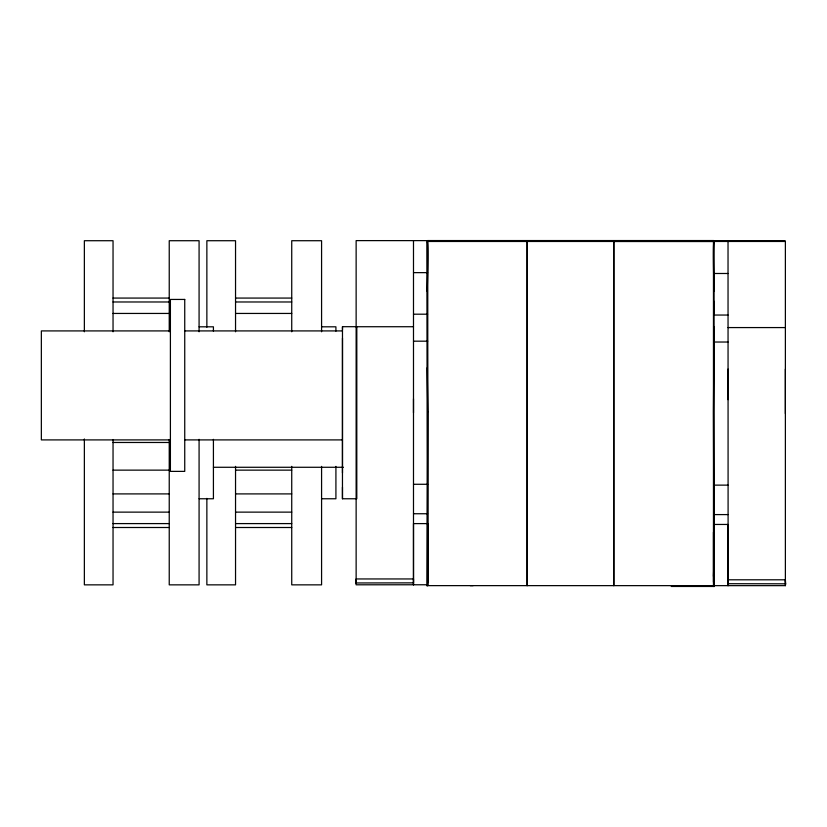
<?xml version="1.0" encoding="UTF-8"?>
<svg xmlns="http://www.w3.org/2000/svg" width="827" height="827" viewBox="0 0 827 827"><rect width="100%" height="100%" fill="white"/><g stroke="black" fill="none" stroke-linecap="round" stroke-linejoin="round"><path stroke-width="1.24" d="M342.471 472.951L342.481 326.696L356.819 326.696L356.799 498.764L342.461 498.764L342.481 338.222M413.49 412.776L413.49 398.831M427.776 241.474L427.776 582.105M713.463 582.105L713.463 532.216M713.691 241.463L613.686 241.432M713.711 585.547L713.618 524.452L728.029 524.452L728.111 585.609L728.029 241.484M714.011 528.929L714.011 501.813M714.011 326.634L713.463 411.784L714.011 585.619L713.463 585.619L713.463 241.443M714.011 315.428L714.011 301.266M714.011 291.362L714.011 241.474A170.135 3.122 87.5 0 0 714.011 291.362L714.011 559.29L713.463 576.295M728.029 585.65L728.029 583.707L785.65 583.81L785.381 579.799L728.029 579.799M728.029 399.679L728.029 369.08M427.776 411.784L427.228 585.619L427.239 241.474L785.381 241.463L785.381 585.65L426.701 585.63L427.776 585.619L427.228 241.474A170.135 3.122 -87.5 0 1 427.228 291.362M785.381 369.08L785.381 413.624M355.868 582.963L356.137 578.952L413.49 578.952L413.49 582.859L355.868 582.963L356.137 584.803L427.807 584.761L427.9 523.605L413.49 523.605L413.49 584.772M785.381 585.65L785.65 583.81M527.275 585.619L527.306 241.474M613.923 585.619L613.934 241.422M427.518 240.564L713.691 240.554M413.49 272.641L427.59 272.641M713.928 273.489L728.029 273.489M113.041 298.071L169.235 298.071M235.54 298.071L291.735 298.071M113.041 301.979L169.235 301.979M235.54 301.979L291.735 301.979M113.041 313.443L169.235 313.443M235.54 313.443L291.735 313.443M413.49 314.198L427.59 314.198M713.928 315.046L728.029 315.046M199.08 326.81L213.418 326.81L213.418 331.131M321.579 326.81L335.917 326.81L335.917 331.131M356.137 326.727L413.49 326.727M728.029 327.575L785.381 327.575M170.403 330.914L41.35 330.914L41.35 439.902L170.403 439.902M184.741 330.914L342.471 330.914M413.49 341.179L427.693 341.179M713.825 342.027L728.029 342.027M184.741 439.902L342.471 439.902M113.041 442.476L169.235 442.476M213.418 467.276L343.401 467.276M113.041 470.139L169.235 470.139M235.54 470.139L291.735 470.139M413.49 484.281L427.693 484.281M713.825 485.129L728.029 485.129M113.041 493.905L169.235 493.905M235.54 493.905L291.735 493.905M199.08 498.764L213.418 498.764L213.418 439.333M321.579 498.764L335.917 498.764L335.917 466.397M113.041 512.13L169.235 512.13M235.54 512.13L291.735 512.13M413.49 513.743L427.59 513.743M713.928 514.59L728.029 514.59M113.041 523.594L169.235 523.594M235.54 523.594L291.735 523.594M113.041 527.502L169.235 527.502M235.54 527.502L291.735 527.502M671.266 586.457L714.29 586.457L713.732 586.457M470.243 585.619L473.137 585.619M785.247 580.967L785.371 582.983M427.228 367.705L427.776 411.784M342.481 326.696L342.481 329.622M342.461 498.764L342.461 487.237M785.112 240.667L356.137 240.616L356.137 581.278M613.686 241.453L613.686 585.588M527.006 241.474L527.006 585.619M413.49 240.636L413.49 584.803M321.579 331.782L321.579 240.719L291.735 240.719L291.735 331.782M321.579 466.397L321.579 584.854L291.735 584.854L291.735 466.366M235.54 331.782L235.54 240.719L206.864 240.719L206.864 327.203M235.54 466.366L235.54 584.854L206.864 584.854L206.864 498.371M199.08 331.782L199.08 240.719L169.235 240.719L169.235 331.782M199.08 439.333L199.08 584.854L169.235 584.854L169.235 439.509M113.041 331.782L113.041 240.719L84.364 240.719L84.364 331.782M113.041 439.509L113.041 584.854L84.364 584.854L84.364 438.972M184.741 299.436L170.403 299.436L170.403 471.38L184.741 471.38L184.741 299.436"/></g></svg>
